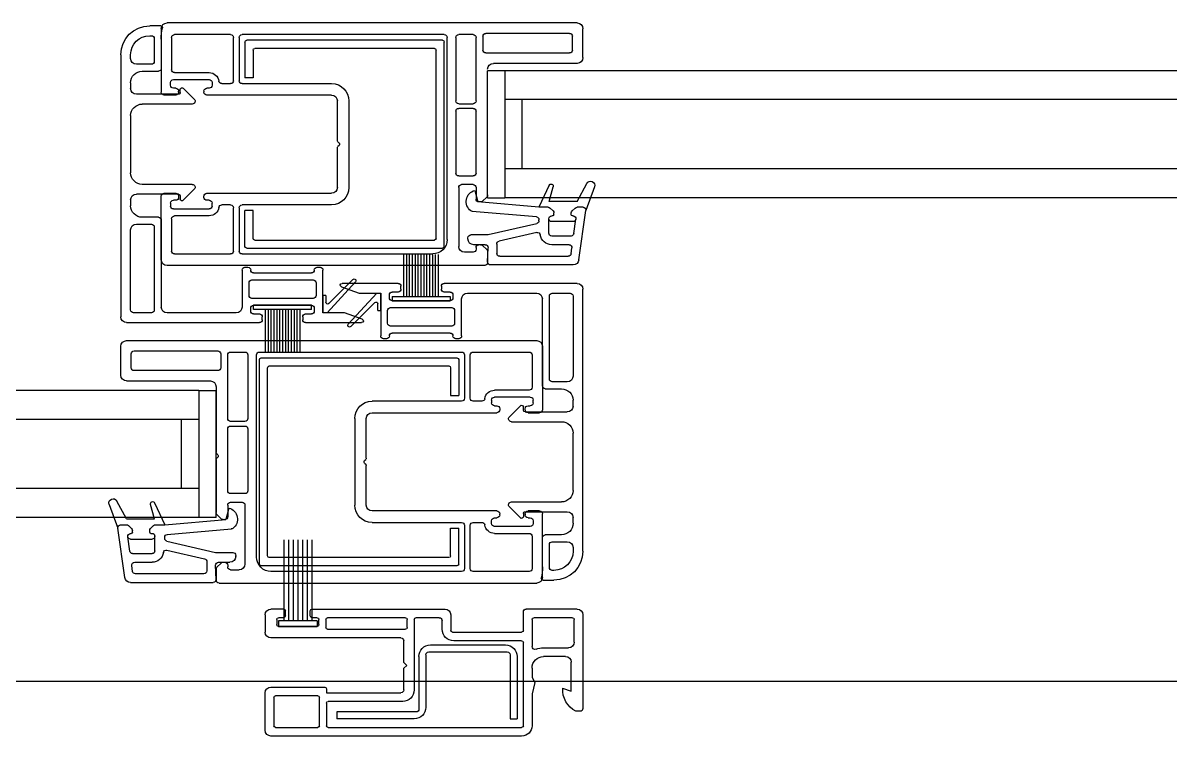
# Model space of a CAD drawing. Header units: millimetres. Extents: x -33000 to 294000, y 0 to 42408.
# Drawn here: x 197279.3 to 197477.9, y 11905.1 to 12028.6 of the extents above; entities that cross this region are included whole.
import ezdxf

# ---------------------------------------------------------------- set-up
doc = ezdxf.new("R2010")
doc.units = ezdxf.units.MM
doc.header["$LTSCALE"] = 50
doc.layers.add('arch', color=8, linetype='Continuous')

# ---------------------------------------------------------------- blocks, each defined once
blk = doc.blocks.new('A$C310D5BF5')
for p, q in [((696, -121), (767, -121)), ((695, -127), (695, -122)), ((697.3, -122.8), (711.8, -122.8)), ((714, -123), (716.5, -123)), ((719, -123), (754, -123)), ((756, -123), (765.7, -123)), ((768, -122), (768, -133)), ((768.1, -121.5), (770, -121.5)), ((696.8, -125.7), (696.8, -123.3)), ((712.3, -123.3), (712.3, -125.7)), ((713.5, -134.5), (713.5, -123.5)), ((717, -123.5), (717, -134.5)), ((718.5, -158.5), (718.5, -123.5)), ((719, -159.7), (719, -124.3)), ((719.3, -124), (753.2, -124)), ((753.5, -124.3), (753.5, -130.5)), ((754.5, -123.5), (754.5, -131)), ((755.5, -131), (755.5, -123.5)), ((766.2, -123.5), (766.2, -129.1)), ((768, -123.82), (768, -128.85)), ((769.2, -123.7), (769.2, -127.65)), ((770, -123.2), (769.7, -123.2)), ((711.8, -126.2), (697.3, -126.2)), ((720.4, -158.3), (720.4, -125.7)), ((720.7, -125.4), (751.8, -125.4)), ((752.1, -125.7), (752.1, -130.5)), ((773.3, -127.15), (773.3, -126.5)), ((775, -126.5), (775, -171.9)), ((696, -128), (710.5, -128)), ((769.7, -128.15), (772.3, -128.15)), ((752.1, -130.5), (753.5, -130.5)), ((765.7, -129.6), (759.7, -129.6)), ((765.9, -130.8), (759.7, -130.8)), ((771.3, -129.35), (768.5, -129.35)), ((754, -131.5), (738.5, -131.5)), ((757.52, -131.5), (756, -131.5)), ((759.2, -131.3), (759.2, -131.8)), ((759.7, -132.3), (760.1, -132.3)), ((760.6, -132.8), (760.6, -133)), ((764.19, -132.29), (762.28, -134.2)), ((764.7, -133.05), (764.7, -132.5)), ((765, -133), (765, -132.8)), ((765.5, -132.3), (765.9, -132.3)), ((766.4, -131.8), (766.4, -131.3)), ((773.3, -131.35), (773.3, -132.35)), ((716.5, -135), (714, -135)), ((735.5, -134.5), (735.5, -149.5)), ((737.5, -141.38), (737.5, -134.5)), ((738.5, -133.5), (760.1, -133.5)), ((762.63, -135.05), (771.3, -135.05)), ((765, -133.35), (772.3, -133.35)), ((765.5, -133.5), (767.5, -133.5)), ((713.5, -147), (713.5, -136.3)), ((714, -135.8), (716.5, -135.8)), ((717, -136.3), (717, -147)), ((773.3, -137.05), (773.3, -146.95)), ((737.21, -141.79), (737.41, -141.59)), ((737.21, -142.21), (737.41, -142.41)), ((737.5, -149.5), (737.5, -142.62)), ((695.98, -151.9), (694.33, -148.79)), ((716.5, -147.5), (714, -147.5)), ((762.63, -148.95), (771.3, -148.95)), ((692.99, -149.39), (694.48, -153.47)), ((700.82, -151.9), (700.14, -149.37)), ((700.83, -149.11), (702.6, -152.9)), ((713.73, -150), (713.2, -152)), ((713.5, -149.5), (713.5, -151.5)), ((714, -149), (716, -149)), ((716.5, -149.5), (716.5, -159.7)), ((760.1, -150.5), (738.5, -150.5)), ((764.19, -151.71), (762.28, -149.8)), ((765, -150.65), (772.3, -150.65)), ((767.5, -150.5), (765.5, -150.5)), ((694.97, -152.9), (695.99, -152.9)), ((694.97, -152.9), (695.99, -152.9)), ((695.98, -151.9), (700.82, -151.9)), ((701, -152.9), (702.6, -152.9)), ((701, -152.9), (702.6, -152.9)), ((702.6, -152.9), (713.2, -152)), ((711.65, -151.15), (712.35, -151.85)), ((712.71, -152), (713, -152)), ((738.5, -152.5), (754, -152.5)), ((756, -152.5), (757.52, -152.5)), ((759.2, -152.7), (759.2, -152.2)), ((759.7, -151.7), (760.1, -151.7)), ((760.6, -151.2), (760.6, -151)), ((764.7, -150.95), (764.7, -151.5)), ((765, -151), (765, -151.2)), ((765.5, -151.7), (765.9, -151.7)), ((766.4, -152.2), (766.4, -152.7)), ((768, -162), (768, -151)), ((773.3, -151.65), (773.3, -152.65)), ((695.68, -162.04), (694.48, -153.47)), ((696.85, -153.55), (696.34, -153.05)), ((696.85, -153.55), (696.34, -153.05)), ((696.7, -154.4), (696.8, -154.4)), ((696.7, -154.4), (696.8, -154.4)), ((697, -154.2), (697, -153.91)), ((697, -154.2), (697, -153.91)), ((700, -154.2), (700, -153.91)), ((700, -154.2), (700, -153.91)), ((700.14, -153.55), (700.65, -153.05)), ((700.14, -153.55), (700.65, -153.05)), ((700.2, -154.4), (700.4, -154.4)), ((700.2, -154.4), (700.4, -154.4)), ((700.9, -157.4), (700.9, -154.9)), ((703.05, -154.57), (714.14, -153.63)), ((752.1, -153.5), (753.5, -153.5)), ((752.1, -158.3), (752.1, -153.5)), ((753.5, -159.7), (753.5, -153.5)), ((754.5, -153), (754.5, -160.5)), ((755.5, -160.5), (755.5, -153)), ((765.9, -153.2), (759.7, -153.2)), ((759.7, -154.4), (765.7, -154.4)), ((766.2, -154.9), (766.2, -160.5)), ((768.5, -154.65), (771.3, -154.65)), ((696.55, -157.47), (696.2, -154.97)), ((696.7, -155.4), (700.4, -155.4)), ((702.6, -155.27), (702.6, -155.07)), ((702.98, -155.76), (711.4, -157.7)), ((768, -155.15), (768, -170.2)), ((769.2, -156.35), (769.2, -170.7)), ((772.3, -155.85), (769.7, -155.85)), ((773.3, -170.7), (773.3, -156.85)), ((697.05, -157.9), (700.4, -157.9)), ((702.98, -157.3), (709.51, -158.8)), ((711.4, -157.7), (714.4, -157.7)), ((714.9, -158.4), (714.9, -158.2)), ((751.8, -158.6), (720.7, -158.6)), ((697.04, -160.97), (696.9, -159.97)), ((697.4, -159.4), (700.4, -159.4)), ((709.9, -159.29), (709.9, -160.9)), ((711.5, -162.38), (711.41, -159.92)), ((711.5, -160.61), (711.5, -162.5)), ((712.35, -159.55), (711.65, -160.25)), ((711.91, -159.4), (713.9, -159.4)), ((712.71, -159.4), (713, -159.4)), ((713.5, -159.9), (713.5, -160.2)), ((714, -160.7), (715.5, -160.7)), ((753.2, -160), (719.3, -160)), ((709.4, -161.4), (697.54, -161.4)), ((754, -161), (721, -161)), ((765.7, -161), (756, -161)), ((696.67, -162.9), (711, -162.9)), ((712, -163), (767, -163)), ((740, -171.2), (740, -163.8)), ((741, -163.3), (740.5, -163.3)), ((752, -164.3), (742, -164.3)), ((753.5, -163.3), (753, -163.3)), ((754, -163.8), (754, -170.2)), ((696, -166.1), (719, -166.1)), ((719.5, -166.6), (719.5, -167.1)), ((726.5, -167.1), (726.5, -166.6)), ((727, -166.1), (736.7, -166.1)), ((736.8, -166.68), (733.73, -167.8)), ((741.2, -166), (741.2, -168.2)), ((752.3, -165.5), (741.7, -165.5)), ((752.8, -168.2), (752.8, -166)), ((695, -212.5), (695, -167.1)), ((696.7, -168.3), (696.7, -182.15)), ((700.3, -167.8), (697.2, -167.8)), ((700.8, -182.65), (700.8, -168.3)), ((702, -183.85), (702, -168.8)), ((715, -167.8), (703, -167.8)), ((716, -175.2), (716, -168.8)), ((717.5, -168.1), (717.5, -168.6)), ((718, -167.6), (719, -167.6)), ((727, -167.6), (728, -167.6)), ((728.5, -168.6), (728.5, -168.1)), ((730, -167.8), (730, -175.2)), ((733.73, -167.8), (730, -167.8)), ((741.7, -168.7), (752.3, -168.7)), ((717.2, -170.8), (717.2, -173)), ((728.3, -170.3), (717.7, -170.3)), ((718, -169.1), (728, -169.1)), ((728.8, -173), (728.8, -170.8)), ((741.5, -170.4), (741.5, -170.9)), ((752, -169.9), (742, -169.9)), ((752.5, -170.9), (752.5, -170.4)), ((733.2, -172.32), (736.27, -171.2)), ((736.27, -171.2), (740, -171.2)), ((743, -171.4), (742, -171.4)), ((743.5, -171.9), (743.5, -172.4)), ((750.5, -172.4), (750.5, -171.9)), ((752, -171.4), (751, -171.4)), ((755, -171.2), (767, -171.2)), ((769.7, -171.2), (772.8, -171.2)), ((717.7, -173.5), (728.3, -173.5)), ((718, -174.7), (728, -174.7)), ((743, -172.9), (733.3, -172.9)), ((774, -172.9), (751, -172.9)), ((774, -176), (703, -176)), ((716.5, -175.7), (717, -175.7)), ((729, -175.7), (729.5, -175.7)), ((702, -177), (702, -188)), ((703.8, -178.5), (703.8, -184.1)), ((714, -178), (704.3, -178)), ((714.5, -186), (714.5, -178.5)), ((715.5, -178.5), (715.5, -186)), ((751, -178), (716, -178)), ((751.5, -213.5), (751.5, -178.5)), ((753, -178.5), (753, -189.5)), ((756, -178), (753.5, -178)), ((756.5, -189.5), (756.5, -178.5)), ((757.7, -178.3), (757.7, -180.7)), ((772.7, -177.8), (758.2, -177.8)), ((773.2, -180.7), (773.2, -178.3)), ((775, -182), (775, -177)), ((716.5, -179.3), (716.5, -185.5)), ((750.7, -179), (716.8, -179)), ((717.9, -180.7), (717.9, -185.5)), ((749.3, -180.4), (718.2, -180.4)), ((749.6, -213.3), (749.6, -180.7)), ((751, -214.7), (751, -179.3)), ((758.2, -181.2), (772.7, -181.2)), ((697.7, -183.15), (700.3, -183.15)), ((701.5, -184.35), (698.7, -184.35)), ((704.3, -184.6), (710.3, -184.6)), ((758.5, -184), (758.5, -195.38)), ((774, -183), (759.5, -183)), ((696.7, -187.35), (696.7, -186.35)), ((703.6, -186.8), (703.6, -186.3)), ((704.1, -185.8), (710.3, -185.8)), ((710.8, -186.3), (710.8, -186.8)), ((712.48, -186.5), (714, -186.5)), ((716, -186.5), (731.5, -186.5)), ((717.9, -185.5), (716.5, -185.5)), ((705, -188.35), (697.7, -188.35)), ((704.5, -188.5), (702.5, -188.5)), ((704.5, -187.3), (704.1, -187.3)), ((705, -188), (705, -187.8)), ((705.3, -188.05), (705.3, -187.5)), ((705.81, -187.29), (707.72, -189.2)), ((709.4, -187.8), (709.4, -188)), ((710.3, -187.3), (709.9, -187.3)), ((731.5, -188.5), (709.9, -188.5)), ((707.37, -190.05), (698.7, -190.05)), ((732.5, -196.38), (732.5, -189.5)), ((734.5, -189.5), (734.5, -204.5)), ((753.5, -190), (756, -190)), ((696.7, -201.95), (696.7, -192.05)), ((753, -191.3), (753, -202)), ((756, -190.8), (753.5, -190.8)), ((756.5, -202), (756.5, -191.3)), ((732.79, -196.79), (732.59, -196.59)), ((758.21, -195.79), (758.41, -195.59)), ((758.21, -196.21), (758.41, -196.41)), ((758.5, -196.62), (758.5, -205.79)), ((732.5, -204.5), (732.5, -197.62)), ((732.79, -197.21), (732.59, -197.41)), ((753.5, -202.5), (756, -202.5)), ((707.37, -203.95), (698.7, -203.95)), ((753.5, -204.5), (753.5, -214.7)), ((756, -204), (754, -204)), ((756.5, -204.5), (756.5, -206.5)), ((769.17, -204.11), (767.4, -207.9)), ((769.18, -206.9), (769.86, -204.37)), ((774.02, -206.9), (775.67, -203.79)), ((777.01, -204.39), (775.52, -208.47)), ((705, -205.65), (697.7, -205.65)), ((702, -217), (702, -206)), ((702.5, -205.5), (704.5, -205.5)), ((705, -206), (705, -206.2)), ((705.3, -205.95), (705.3, -206.5)), ((705.81, -206.71), (707.72, -204.8)), ((709.4, -206.2), (709.4, -206)), ((709.9, -205.5), (731.5, -205.5)), ((756.27, -205), (756.8, -207)), ((758.35, -206.15), (757.65, -206.85)), ((696.7, -207.65), (696.7, -206.65)), ((703.6, -207.2), (703.6, -207.7)), ((704.5, -206.7), (704.1, -206.7)), ((704.1, -208.2), (710.3, -208.2)), ((710.3, -206.7), (709.9, -206.7)), ((710.8, -207.7), (710.8, -207.2)), ((714, -207.5), (712.48, -207.5)), ((714.5, -215.5), (714.5, -208)), ((715.5, -208), (715.5, -215.5)), ((731.5, -207.5), (716, -207.5)), ((717.9, -208.5), (716.5, -208.5)), ((716.5, -214.7), (716.5, -208.5)), ((717.9, -213.3), (717.9, -208.5)), ((767.4, -207.9), (756.8, -207)), ((757.29, -207), (757, -207)), ((769, -207.9), (767.4, -207.9)), ((769, -207.9), (767.4, -207.9)), ((774.02, -206.9), (769.18, -206.9)), ((769.86, -208.55), (769.35, -208.05)), ((769.86, -208.55), (769.35, -208.05)), ((773.15, -208.55), (773.66, -208.05)), ((773.15, -208.55), (773.66, -208.05)), ((775.03, -207.9), (774.01, -207.9)), ((775.03, -207.9), (774.01, -207.9)), ((774.32, -217.04), (775.52, -208.47)), ((698.7, -209.65), (701.5, -209.65)), ((702, -215.18), (702, -210.15)), ((703.8, -209.9), (703.8, -215.5)), ((710.3, -209.4), (704.3, -209.4)), ((766.95, -209.57), (755.86, -208.63)), ((767.4, -210.27), (767.4, -210.07)), ((769.1, -212.4), (769.1, -209.9)), ((769.8, -209.4), (769.6, -209.4)), ((769.8, -209.4), (769.6, -209.4)), ((773.3, -210.4), (769.6, -210.4)), ((770, -209.2), (770, -208.91)), ((770, -209.2), (770, -208.91)), ((773, -209.2), (773, -208.91)), ((773, -209.2), (773, -208.91)), ((773.3, -209.4), (773.2, -209.4)), ((773.3, -209.4), (773.2, -209.4)), ((773.45, -212.47), (773.8, -209.97)), ((696.7, -211.85), (696.7, -212.5)), ((700.3, -210.85), (697.7, -210.85)), ((700.8, -215.3), (700.8, -211.35)), ((767.02, -210.76), (758.6, -212.7)), ((767.02, -212.3), (760.49, -213.8)), ((718.2, -213.6), (749.3, -213.6)), ((755.1, -213.4), (755.1, -213.2)), ((758.6, -212.7), (755.6, -212.7)), ((758.09, -214.4), (756.1, -214.4)), ((757.29, -214.4), (757, -214.4)), ((760.1, -214.29), (760.1, -215.9)), ((772.95, -212.9), (769.6, -212.9)), ((772.6, -214.4), (769.6, -214.4)), ((700, -215.8), (700.3, -215.8)), ((704.3, -216), (714, -216)), ((716, -216), (749, -216)), ((716.8, -215), (750.7, -215)), ((756, -215.7), (754.5, -215.7)), ((756.5, -214.9), (756.5, -215.2)), ((757.65, -214.55), (758.35, -215.25)), ((758.5, -217.38), (758.59, -214.92)), ((758.5, -215.61), (758.5, -217.5)), ((760.6, -216.4), (772.46, -216.4)), ((772.96, -215.97), (773.1, -214.97)), ((701.9, -217.5), (700, -217.5)), ((758, -218), (703, -218)), ((773.33, -217.9), (759, -217.9)), ((695, -223.5), (695, -239.7)), ((696, -222.5), (704.8, -222.5)), ((696.5, -228.21), (696.5, -224.3)), ((696.8, -224), (703.5, -224)), ((703.8, -224.3), (703.8, -229)), ((705.3, -226.2), (705.3, -223)), ((717.87, -223.5), (717.87, -226.2)), ((741.9, -222.5), (718.87, -222.5)), ((719.87, -224), (723.9, -224)), ((724.2, -224.3), (724.2, -236.5)), ((725.4, -225.7), (725.4, -224.3)), ((725.7, -224), (739.2, -224)), ((739.5, -224.3), (739.5, -225.7)), ((740.7, -225.2), (740.7, -224.3)), ((741, -224), (741.9, -224)), ((742.2, -223.7), (742.2, -222.8)), ((746.5, -223.7), (746.5, -222.8)), ((746.8, -222.5), (749, -222.5)), ((746.8, -224), (747.7, -224)), ((748, -224.3), (748, -225.2)), ((750, -223.5), (750, -226.5)), ((719.37, -226), (719.37, -224.5)), ((739.2, -226), (725.7, -226)), ((741, -224.54), (741, -225.5)), ((747.7, -225.5), (741, -225.5)), ((747.7, -224.54), (747.7, -225.5)), ((705.3, -242.7), (705.3, -228.3)), ((717.57, -226.5), (705.6, -226.5)), ((705.6, -228), (717.37, -228)), ((726, -231.75), (726, -228)), ((726.5, -227.5), (749, -227.5)), ((701.8, -229.21), (697.5, -229.21)), ((721.69, -229.92), (708.09, -229.92)), ((721.39, -228.72), (708.39, -228.72)), ((697, -236.71), (697, -231.71)), ((698, -230.71), (701.8, -230.71)), ((706.39, -230.72), (706.39, -241.52)), ((707.59, -230.42), (707.59, -241.52)), ((722.19, -230.42), (722.19, -239.52)), ((723.39, -230.72), (723.39, -239.82)), ((725.5, -232.25), (726, -231.75)), ((726, -232.75), (725.5, -232.25)), ((703.8, -234.34), (703.3, -235.21)), ((703.8, -232.71), (703.8, -234.34)), ((726, -236.5), (726, -232.75)), ((1426.5, -235), (43.5, -235)), ((698.5, -236.21), (697, -236.71)), ((703.3, -235.21), (703.8, -237.21)), ((739.4, -236.3), (739.4, -237)), ((749, -236), (739.7, -236)), ((703.8, -237.21), (703.8, -242.7)), ((739.4, -237), (726.5, -237)), ((740.6, -242.7), (740.6, -237.8)), ((740.9, -237.5), (748.2, -237.5)), ((748.5, -237.8), (748.5, -242.7)), ((750, -243.5), (750, -237)), ((695.5, -240.2), (696.22, -240.2)), ((723.89, -240.32), (737.59, -240.32)), ((726.2, -238.5), (739.1, -238.5)), ((737.59, -240.32), (737.59, -241.52)), ((739.4, -238.8), (739.4, -242.7)), ((707.59, -241.52), (706.39, -241.52)), ((724.19, -241.52), (737.59, -241.52)), ((739.1, -243), (705.6, -243)), ((748.2, -243), (740.9, -243)), ((705.6, -244.5), (749, -244.5))]:
    blk.add_line(p, q)
at = {"lineweight": -3}
for p, q in [((97.5, -129.28), (708.5, -129.28)), ((708.5, -129.28), (711.5, -129.28)), ((708.5, -129.28), (708.5, -151.28)), ((711.5, -151.28), (711.5, -129.28)), ((97.5, -134.28), (708.5, -134.28)), ((97.5, -146.28), (708.5, -146.28)), ((97.5, -151.28), (708.5, -151.28)), ((711.5, -151.28), (708.5, -151.28)), ((739.3, -171.2), (734.38, -165.83)), ((738.99, -169.59), (734.82, -165.42)), ((730.7, -167.8), (730, -167.8)), ((730, -170.8), (730, -167.8)), ((730.7, -167.8), (735.62, -173.17)), ((739.5, -168.2), (740, -168.2)), ((739.5, -168.2), (739.5, -169.38)), ((740, -168.2), (740, -171.2)), ((730.5, -170.8), (730, -170.8)), ((730.5, -170.8), (730.5, -169.62)), ((731.01, -169.41), (735.18, -173.58)), ((739.3, -171.2), (740, -171.2)), ((761.5, -184.65), (758.5, -184.65)), ((758.5, -206.65), (758.5, -184.65)), ((761.5, -184.65), (1372.5, -184.65)), ((761.5, -184.65), (761.5, -206.65)), ((761.5, -189.65), (1372.5, -189.65)), ((761.5, -201.65), (1372.5, -201.65)), ((758.5, -206.65), (761.5, -206.65)), ((761.5, -206.65), (1372.5, -206.65))]:
    blk.add_line(p, q, dxfattribs=at)
at = {"linetype": 'Continuous', "lineweight": -3}
for p, q in [((705.5, -146.28), (705.5, -134.28)), ((764.5, -201.65), (764.5, -189.65)), ((761.5, -206.58), (761.43, -206.65))]:
    blk.add_line(p, q, dxfattribs=at)
at = {"ltscale": 0.5}
for p, q in [((720, -168.4), (720, -161.1)), ((720.5, -168.4), (720.5, -161.1)), ((721, -168.4), (721, -161.1)), ((721.5, -168.4), (721.5, -161.1)), ((722, -168.4), (722, -161.1)), ((722.5, -168.4), (722.5, -161.1)), ((723, -168.4), (723, -161.1)), ((723.5, -168.4), (723.5, -161.1)), ((724, -168.4), (724, -161.1)), ((724.5, -168.4), (724.5, -161.1)), ((725, -168.4), (725, -161.1)), ((725.5, -168.4), (725.5, -161.1)), ((726, -168.4), (726, -161.1)), ((728, -168.4), (718, -168.4)), ((718, -168.4), (718, -169.1)), ((728, -168.4), (728, -169.1)), ((728, -169.1), (718, -169.1)), ((742, -169.9), (752, -169.9)), ((742, -170.6), (742, -169.9)), ((742, -170.6), (752, -170.6)), ((744, -170.6), (744, -177.9)), ((744.5, -170.6), (744.5, -177.9)), ((745, -170.6), (745, -177.9)), ((745.5, -170.6), (745.5, -177.9)), ((746, -170.6), (746, -177.9)), ((746.5, -170.6), (746.5, -177.9)), ((747, -170.6), (747, -177.9)), ((747.5, -170.6), (747.5, -177.9)), ((748, -170.6), (748, -177.9)), ((748.5, -170.6), (748.5, -177.9)), ((749, -170.6), (749, -177.9)), ((749.5, -170.6), (749.5, -177.9)), ((750, -170.6), (750, -177.9)), ((752, -170.6), (752, -169.9))]:
    blk.add_line(p, q, dxfattribs=at)
at = {"linetype": 'Continuous'}
for p, q in [((741.95, -210.5), (741.95, -224.54)), ((742.75, -210.5), (742.75, -224.54)), ((743.55, -210.5), (743.55, -224.54)), ((744.35, -210.5), (744.35, -224.54)), ((745.15, -210.5), (745.15, -224.54)), ((745.95, -210.5), (745.95, -224.54)), ((746.75, -210.5), (746.75, -224.54)), ((741, -224.54), (747.7, -224.54)), ((741, -225.5), (747.7, -225.5))]:
    blk.add_line(p, q, dxfattribs=at)
for centre, radius, start, end in [((696, -122), 1, 90, 180), ((767, -122), 1, 0, 90), ((697.3, -123.3), 0.5, 90, 180), ((711.8, -123.3), 0.5, 0, 90), ((714, -123.5), 0.5, 90, 180), ((716.5, -123.5), 0.5, 0, 90), ((719, -123.5), 0.5, 90, 180), ((754, -123.5), 0.5, 360, 90), ((756, -123.5), 0.5, 90, 180), ((765.7, -123.5), 0.5, 0, 90), ((768.1, -121.8), 0.3, 90, 191.3092), ((758, -123.82), 10, 0, 11.3092), ((770, -126.5), 5, 0, 90), ((719.3, -124.3), 0.3, 90, 180), ((753.2, -124.3), 0.3, 0, 90), ((769.7, -123.7), 0.5, 90, 180), ((770, -126.5), 3.3, 0, 90), ((696, -127), 1, 180, 270), ((697.3, -125.7), 0.5, 180, 270), ((711.8, -125.7), 0.5, 270, 0), ((720.7, -125.7), 0.3, 90, 180), ((751.8, -125.7), 0.3, 0, 90), ((710.5, -129), 1, 0, 90), ((768.5, -128.85), 0.5, 180, 270), ((769.7, -127.65), 0.5, 180, 270), ((772.3, -127.15), 1, 270, 0), ((754, -131), 0.5, 270, 360), ((756, -131), 0.5, 180, 270), ((757.52, -131), 0.5, 270, 352.1625), ((759.7, -131.3), 1.7, 90, 172.1625), ((759.7, -131.3), 0.5, 90, 180), ((765.7, -129.1), 0.5, 270, 0), ((765.9, -131.3), 0.5, 0, 90), ((771.3, -131.35), 2, 0, 90), ((738.5, -134.5), 3, 90, 180), ((759.7, -131.8), 0.5, 180, 270), ((760.1, -132.8), 0.5, 0, 90), ((760.1, -133), 0.5, 270, 0), ((764.4, -132.5), 0.3, 359.9886, 135), ((765, -133.05), 0.3, 180, 270.0114), ((765.5, -132.8), 0.5, 90, 180), ((765.5, -133), 0.5, 180, 270), ((765.9, -131.8), 0.5, 270, 0), ((767.5, -133), 0.5, 270, 0), ((772.3, -132.35), 1, 270, 0), ((714, -134.5), 0.5, 180, 270), ((716.5, -134.5), 0.5, 270, 0), ((738.5, -134.5), 1, 90, 180), ((762.63, -134.55), 0.5, 135, 270), ((771.3, -137.05), 2, 0, 90), ((714, -136.3), 0.5, 90, 180), ((716.5, -136.3), 0.5, 0, 90), ((737.42, -142), 0.3, 135, 225), ((737.2, -141.38), 0.3, 315, 0), ((737.2, -142.62), 0.3, 0, 45), ((771.3, -146.95), 2, 270, 0), ((693.68, -149.13), 0.735, 28, 200), ((700.5, -149.27), 0.37, 25, 195), ((714, -147), 0.5, 180, 270), ((716.5, -147), 0.5, 270, 0), ((762.63, -149.45), 0.5, 90, 225), ((712, -150.79), 0.5, 180, 224.9983), ((714, -149.5), 0.5, 90, 180), ((713.2, -151.93), 2, 306.7954, 74.4577), ((716, -149.5), 0.5, 0, 90), ((738.5, -149.5), 3, 180, 270), ((738.5, -149.5), 1, 180, 270), ((760.1, -151), 0.5, 0, 90), ((765, -150.95), 0.3, 90, 180), ((765.5, -151), 0.5, 90, 180), ((767.5, -151), 0.5, 0, 90), ((772.3, -151.65), 1, 0, 90), ((694.97, -153.4), 0.5, 90, 188), ((694.97, -153.4), 0.5, 90, 188), ((695.99, -153.4), 0.5, 45, 90), ((695.99, -153.4), 0.5, 45, 90), ((701, -153.4), 0.5, 90, 135), ((701, -153.4), 0.5, 90, 135), ((712.71, -151.5), 0.5, 224.9983, 270), ((713, -151.5), 0.5, 270, 0), ((754, -153), 0.5, 0, 90), ((756, -153), 0.5, 90, 180), ((757.52, -153), 0.5, 7.8375, 90), ((759.7, -152.2), 0.5, 90, 180), ((759.7, -152.7), 0.5, 180, 270), ((760.1, -151.2), 0.5, 270, 0), ((764.4, -151.5), 0.3, 225, 0.0114), ((765.5, -151.2), 0.5, 180, 270), ((765.9, -152.2), 0.5, 0, 90), ((765.9, -152.7), 0.5, 270, 0), ((771.3, -152.65), 2, 270, 0), ((696.7, -154.9), 0.5, 90, 188), ((696.7, -154.9), 0.5, 90, 188), ((696.8, -154.2), 0.2, 270, 0), ((696.8, -154.2), 0.2, 270, 0), ((696.5, -153.91), 0.5, 0, 45), ((696.5, -153.91), 0.5, 0, 45), ((700.5, -153.91), 0.5, 135, 180), ((700.5, -153.91), 0.5, 135, 180), ((700.2, -154.2), 0.2, 180, 270), ((700.2, -154.2), 0.2, 180, 270), ((700.4, -154.9), 0.5, 0, 90), ((700.4, -154.9), 0.5, 0, 90), ((700.4, -154.9), 0.5, 270, 0), ((703.1, -155.07), 0.5, 94.8531, 180), ((714.09, -153.13), 0.5, 274.8531, 306.7954), ((759.7, -152.7), 1.7, 187.8375, 270), ((765.7, -154.9), 0.5, 0, 90), ((768.5, -155.15), 0.5, 90, 180), ((696.7, -154.9), 0.5, 188, 270), ((703.1, -155.27), 0.5, 180, 257), ((769.7, -156.35), 0.5, 90, 180), ((772.3, -156.85), 1, 0, 90), ((697.05, -157.4), 0.5, 188, 270), ((700.4, -157.4), 0.5, 270, 0), ((700.4, -157.4), 2, 270, 351.1783), ((702.87, -157.78), 0.5, 77, 171.1783), ((709.4, -159.29), 0.5, 0, 77), ((713.9, -158.4), 1, 270, 0), ((714.4, -158.2), 0.5, 0, 90), ((721, -158.5), 2.5, 180, 270), ((720.7, -158.3), 0.3, 180, 270), ((751.8, -158.3), 0.3, 270, 0), ((697.4, -159.9), 0.5, 90, 188), ((711.91, -159.9), 0.5, 90, 182), ((712, -160.61), 0.5, 135, 180), ((712.71, -159.9), 0.5, 90, 135), ((713, -159.9), 0.5, 0, 90), ((714, -160.2), 0.5, 180, 270), ((715.5, -159.7), 1, 270, 0), ((719.3, -159.7), 0.3, 180, 270), ((753.2, -159.7), 0.3, 270, 0), ((754, -160.5), 0.5, 270, 0), ((756, -160.5), 0.5, 180, 270), ((765.7, -160.5), 0.5, 270, 0), ((696.67, -161.9), 1, 188, 270), ((697.54, -160.9), 0.5, 188, 270), ((709.4, -160.9), 0.5, 270, 0), ((711, -162.4), 0.5, 270, 2), ((712, -162.5), 0.5, 180, 270), ((767, -162), 1, 270, 0), ((740.5, -163.8), 0.5, 90, 180), ((741, -163.8), 0.5, 360, 90), ((742, -163.8), 0.5, 180, 270), ((752, -163.8), 0.5, 270, 0), ((753, -163.8), 0.5, 90, 180), ((753.5, -163.8), 0.5, 0, 90), ((696, -167.1), 1, 90, 180), ((719, -166.6), 0.5, 0, 90), ((727, -166.6), 0.5, 90, 180), ((736.7, -166.4), 0.3, 290, 90), ((741.7, -166), 0.5, 90, 180), ((752.3, -166), 0.5, 0, 90), ((697.2, -168.3), 0.5, 90, 180), ((700.3, -168.3), 0.5, 0, 90), ((703, -168.8), 1, 90, 180), ((715, -168.8), 1, 0, 90), ((718, -168.1), 0.5, 90, 180), ((718, -168.6), 0.5, 180, 270), ((719, -167.1), 0.5, 270, 0), ((727, -167.1), 0.5, 180, 270), ((728, -168.1), 0.5, 0, 90), ((728, -168.6), 0.5, 270, 0), ((741.7, -168.2), 0.5, 180, 270), ((752.3, -168.2), 0.5, 270, 0), ((717.7, -170.8), 0.5, 90, 180), ((728.3, -170.8), 0.5, 0, 90), ((742, -170.4), 0.5, 90, 180), ((752, -170.4), 0.5, 0, 90), ((755, -170.2), 1, 180, 270), ((767, -170.2), 1, 270, 360), ((769.7, -170.7), 0.5, 180, 270), ((772.8, -170.7), 0.5, 270, 0), ((733.3, -172.6), 0.3, 110, 270), ((742, -170.9), 0.5, 180, 270), ((743, -171.9), 0.5, 0, 90), ((743, -172.4), 0.5, 270, 0), ((751, -171.9), 0.5, 90, 180), ((751, -172.4), 0.5, 180, 270), ((752, -170.9), 0.5, 270, 0), ((774, -171.9), 1, 270, 0), ((717.7, -173), 0.5, 180, 270), ((718, -175.2), 0.5, 90, 180), ((728, -175.2), 0.5, 0, 90), ((728.3, -173), 0.5, 270, 0), ((703, -177), 1, 90, 180), ((716.5, -175.2), 0.5, 180, 270), ((717, -175.2), 0.5, 270, 360), ((729, -175.2), 0.5, 180, 270), ((729.5, -175.2), 0.5, 270, 360), ((774, -177), 1, 0, 90), ((704.3, -178.5), 0.5, 90, 180), ((714, -178.5), 0.5, 0, 90), ((716, -178.5), 0.5, 90, 180), ((751, -178.5), 0.5, 0, 90), ((753.5, -178.5), 0.5, 90, 180), ((756, -178.5), 0.5, 0, 90), ((758.2, -178.3), 0.5, 90, 180), ((772.7, -178.3), 0.5, 0, 90), ((716.8, -179.3), 0.3, 90, 180), ((718.2, -180.7), 0.3, 90, 180), ((749.3, -180.7), 0.3, 0, 90), ((750.7, -179.3), 0.3, 0, 90), ((758.2, -180.7), 0.5, 180, 270), ((772.7, -180.7), 0.5, 270, 0), ((697.7, -182.15), 1, 180, 270), ((700.3, -182.65), 0.5, 270, 0), ((774, -182), 1, 270, 0), ((698.7, -186.35), 2, 90, 180), ((701.5, -183.85), 0.5, 270, 360), ((704.3, -184.1), 0.5, 180, 270), ((710.3, -186.3), 1.7, 7.8375, 90), ((759.5, -184), 1, 90, 180), ((704.1, -186.3), 0.5, 90, 180), ((710.3, -186.3), 0.5, 0, 90), ((712.48, -186), 0.5, 187.8375, 270), ((714, -186), 0.5, 270, 0), ((716, -186), 0.5, 180, 270), ((731.5, -189.5), 3, 0, 90), ((697.7, -187.35), 1, 180, 270), ((702.5, -188), 0.5, 180, 270), ((704.1, -186.8), 0.5, 180, 270), ((704.5, -187.8), 0.5, 0, 90), ((704.5, -188), 0.5, 270, 0), ((705, -188.05), 0.3, 270, 0), ((705.6, -187.5), 0.3, 45, 180.0114), ((709.9, -187.8), 0.5, 90, 180), ((709.9, -188), 0.5, 180, 270), ((710.3, -186.8), 0.5, 270, 0), ((731.5, -189.5), 1, 0, 90), ((698.7, -192.05), 2, 90, 180), ((707.37, -189.55), 0.5, 270, 45), ((753.5, -189.5), 0.5, 180, 270), ((756, -189.5), 0.5, 270, 0), ((753.5, -191.3), 0.5, 90, 180), ((756, -191.3), 0.5, 0, 90), ((732.8, -196.38), 0.3, 180, 225), ((758.42, -196), 0.3, 135, 225), ((758.2, -195.38), 0.3, 315, 0), ((758.2, -196.62), 0.3, 0, 45), ((732.8, -197.62), 0.3, 135, 180), ((732.58, -197), 0.3, 315, 45), ((698.7, -201.95), 2, 180, 270), ((753.5, -202), 0.5, 180, 270), ((756, -202), 0.5, 270, 0), ((707.37, -204.45), 0.5, 315, 90), ((731.5, -204.5), 3, 270, 0), ((731.5, -204.5), 1, 270, 0), ((754, -204.5), 0.5, 90, 180), ((756, -204.5), 0.5, 0, 90), ((769.5, -204.27), 0.37, 345, 155), ((776.32, -204.13), 0.735, 340, 152), ((697.7, -206.65), 1, 90, 180), ((702.5, -206), 0.5, 90, 180), ((704.5, -206), 0.5, 0, 90), ((704.5, -206.2), 0.5, 270, 0), ((705, -205.95), 0.3, 0, 90.0114), ((705.6, -206.5), 0.3, 179.9886, 315), ((709.9, -206), 0.5, 90, 180), ((709.9, -206.2), 0.5, 180, 270), ((756.8, -206.93), 2, 105.5423, 233.2046), ((757, -206.5), 0.5, 180, 270), ((758, -205.79), 0.5, 315.0017, 0), ((698.7, -207.65), 2, 180, 270), ((704.1, -207.2), 0.5, 90, 180), ((704.1, -207.7), 0.5, 180, 270), ((710.3, -207.2), 0.5, 0, 90), ((710.3, -207.7), 0.5, 270, 0), ((710.3, -207.7), 1.7, 270, 352.1625), ((712.48, -208), 0.5, 90, 172.1625), ((714, -208), 0.5, 0, 90), ((716, -208), 0.5, 90, 180), ((755.91, -208.13), 0.5, 233.2046, 265.1469), ((757.29, -206.5), 0.5, 270, 315.0017), ((769, -208.4), 0.5, 45, 90), ((769, -208.4), 0.5, 45, 90), ((774.01, -208.4), 0.5, 90, 135), ((774.01, -208.4), 0.5, 90, 135), ((775.03, -208.4), 0.5, 352, 90), ((775.03, -208.4), 0.5, 352, 90), ((701.5, -210.15), 0.5, 0, 90), ((704.3, -209.9), 0.5, 90, 180), ((766.9, -210.07), 0.5, 0, 85.1469), ((766.9, -210.27), 0.5, 283, 0), ((769.6, -209.9), 0.5, 90, 180), ((769.6, -209.9), 0.5, 90, 180), ((769.6, -209.9), 0.5, 180, 270), ((769.8, -209.2), 0.2, 270, 0), ((769.8, -209.2), 0.2, 270, 0), ((769.5, -208.91), 0.5, 0, 45), ((769.5, -208.91), 0.5, 0, 45), ((773.5, -208.91), 0.5, 135, 180), ((773.5, -208.91), 0.5, 135, 180), ((773.2, -209.2), 0.2, 180, 270), ((773.2, -209.2), 0.2, 180, 270), ((773.3, -209.9), 0.5, 352, 90), ((773.3, -209.9), 0.5, 352, 90), ((773.3, -209.9), 0.5, 270, 352), ((700, -212.5), 5, 180, 270), ((697.7, -211.85), 1, 90, 180), ((700, -212.5), 3.3, 180, 270), ((700.3, -211.35), 0.5, 0, 90), ((767.13, -212.78), 0.5, 8.8217, 103), ((769.6, -212.4), 0.5, 180, 270), ((772.95, -212.4), 0.5, 270, 352), ((718.2, -213.3), 0.3, 180, 270), ((749, -213.5), 2.5, 270, 0), ((749.3, -213.3), 0.3, 270, 0), ((755.6, -213.2), 0.5, 90, 180), ((756.1, -213.4), 1, 180, 270), ((757, -214.9), 0.5, 90, 180), ((757.29, -214.9), 0.5, 45, 90), ((758.09, -214.9), 0.5, 358, 90), ((760.6, -214.29), 0.5, 103, 180), ((769.6, -212.4), 2, 188.8217, 270), ((772.6, -214.9), 0.5, 352, 90), ((700.3, -215.3), 0.5, 270, 0), ((712, -215.18), 10, 180, 191.3092), ((704.3, -215.5), 0.5, 180, 270), ((714, -215.5), 0.5, 270, 0), ((716, -215.5), 0.5, 180, 270), ((716.8, -214.7), 0.3, 180, 270), ((750.7, -214.7), 0.3, 270, 0), ((754.5, -214.7), 1, 180, 270), ((756, -215.2), 0.5, 270, 0), ((758, -215.61), 0.5, 0, 45), ((760.6, -215.9), 0.5, 180, 270), ((772.46, -215.9), 0.5, 270, 352), ((701.9, -217.2), 0.3, 270, 11.3092), ((703, -217), 1, 180, 270), ((758, -217.5), 0.5, 270, 0), ((759, -217.4), 0.5, 178, 270), ((773.33, -216.9), 1, 270, 352), ((696, -223.5), 1, 90, 180), ((696.8, -224.3), 0.3, 90, 180), ((703.5, -224.3), 0.3, 0, 90), ((704.8, -223), 0.5, 0, 90), ((718.87, -223.5), 1, 90, 180), ((719.87, -224.5), 0.5, 90, 180), ((723.9, -224.3), 0.3, 0, 90), ((725.7, -224.3), 0.3, 90, 180), ((739.2, -224.3), 0.3, 0, 90), ((741, -224.3), 0.3, 90, 180), ((741.9, -222.8), 0.3, 0, 90), ((741.9, -223.7), 0.3, 270, 0), ((746.8, -222.8), 0.3, 90, 180), ((746.8, -223.7), 0.3, 180, 270), ((747.7, -224.3), 0.3, 0, 90), ((749, -223.5), 1, 0, 90), ((705.6, -226.2), 0.3, 180, 270), ((717.37, -226), 2, 270, 0), ((717.57, -226.2), 0.3, 270, 0), ((725.7, -225.7), 0.3, 180, 270), ((739.2, -225.7), 0.3, 270, 0), ((741, -225.2), 0.3, 180, 270), ((747.7, -225.2), 0.3, 270, 0), ((697.5, -228.21), 1, 180, 270), ((705.6, -228.3), 0.3, 90, 180), ((726.5, -228), 0.5, 90, 180), ((749, -226.5), 1, 270, 0), ((701.8, -232.71), 3.5, 67.9757, 90), ((703.3, -229), 0.5, 247.9757, 0), ((708.39, -230.72), 2, 90, 180), ((708.09, -230.42), 0.5, 90, 180), ((721.39, -230.72), 2, 0, 90), ((721.69, -230.42), 0.5, 0, 90), ((698, -231.71), 1, 90, 180), ((701.8, -232.71), 2, 0, 90), ((694.28, -236.45), 4.22, 297.3131, 3.1972), ((739.7, -236.3), 0.3, 90, 180), ((749, -237), 1, 0, 90), ((726.2, -236.5), 2, 180, 270), ((726.5, -236.5), 0.5, 180, 270), ((740.9, -237.8), 0.3, 90, 180), ((748.2, -237.8), 0.3, 0, 90), ((695.5, -239.7), 0.5, 180, 270), ((724.19, -239.52), 2, 180, 270), ((723.89, -239.82), 0.5, 180, 270), ((739.1, -238.8), 0.3, 0, 90), ((705.6, -242.7), 1.8, 180, 270), ((705.6, -242.7), 0.3, 180, 270), ((739.1, -242.7), 0.3, 270, 0), ((740.9, -242.7), 0.3, 180, 270), ((748.2, -242.7), 0.3, 270, 0), ((749, -243.5), 1, 270, 0)]:
    blk.add_arc(centre, radius, start, end)
at = {"lineweight": -3}
for centre, start, end in [((734.6, -165.63), 45, 222.5), ((730.8, -169.62), 45, 180), ((739.2, -169.38), 225, 0), ((735.4, -173.37), 225, 42.5)]:
    blk.add_arc(centre, 0.3, start, end, dxfattribs=at)

msp = doc.modelspace()

# ---------------------------------------------------------------- block references
at = {"layer": 'arch', "lineweight": -3, "xscale": -1}
msp.add_blockref('A$C310D5BF5', (198071.21, 12149.6), dxfattribs=at)

doc.saveas('drawing.dxf')
